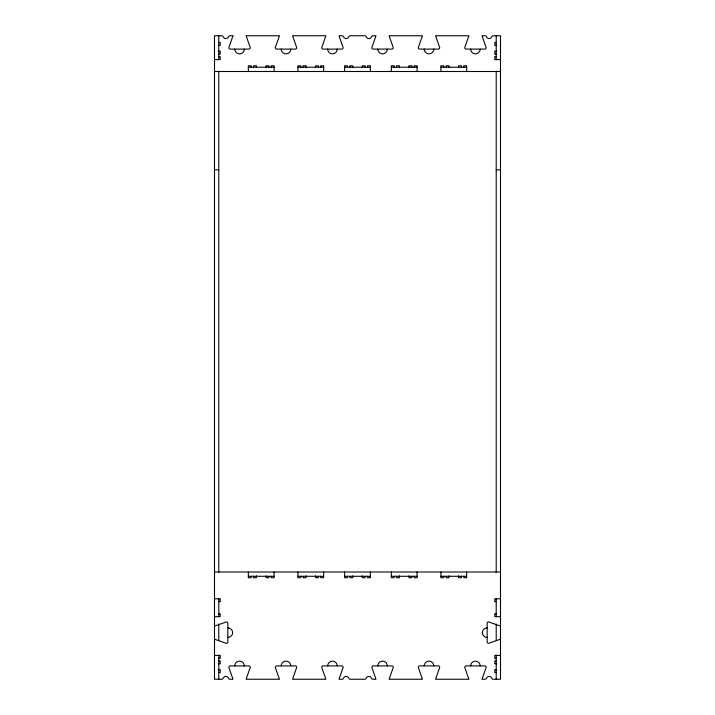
<?xml version="1.0" encoding="UTF-8"?>
<svg xmlns="http://www.w3.org/2000/svg" width="715" height="715" viewBox="0 0 715 715"><rect width="100%" height="100%" fill="white"/><g stroke="black" fill="none" stroke-linecap="round" stroke-linejoin="round"><path stroke-width="1.07" d="M218.79 42.426L220.22 42.426L220.22 45.286L218.316 45.286M496.21 42.426L494.78 42.426L494.78 45.286L496.684 45.286M218.316 51.239L220.22 51.239L220.22 54.099L218.79 54.099M496.684 51.239L494.78 51.239L494.78 54.099L496.21 54.099M218.79 56.726L220.22 56.726L220.22 59.586L214.5 59.586M496.21 56.726L494.78 56.726L494.78 59.586L500.5 59.586M248.346 67.21L274.086 67.21M297.914 67.21L323.654 67.21M344.63 67.21L370.37 67.21M391.346 67.21L417.086 67.21M440.914 67.21L466.654 67.21M214.5 71.5L500.5 71.5M214.5 169.812L218.79 169.812M496.21 169.812L500.5 169.812M214.5 572L500.5 572M248.346 576.29L274.086 576.29M297.914 576.29L323.654 576.29M344.63 576.29L370.37 576.29M391.346 576.29L417.086 576.29M440.914 576.29L466.654 576.29M214.5 598.812L220.22 598.812L220.22 601.673L218.79 601.673M500.5 598.812L494.78 598.812L494.78 601.673L496.21 601.673M218.79 613.827L220.22 613.827L220.22 616.688L214.5 616.688M496.21 613.827L494.78 613.827L494.78 616.688L500.5 616.688M214.5 655.414L220.22 655.414L220.22 658.274L218.79 658.274M500.5 655.414L494.78 655.414L494.78 658.274L496.21 658.274M218.79 660.901L220.22 660.901L220.22 663.761L218.316 663.761M496.21 660.901L494.78 660.901L494.78 663.761L496.684 663.761M218.316 669.714L220.22 669.714L220.22 672.574L218.79 672.574M496.684 669.714L494.78 669.714L494.78 672.574L496.21 672.574M496.21 35.75L496.21 59.765M496.21 71.142L496.21 572.357M496.21 598.812L496.21 616.688M496.21 623.945L496.21 640.452M496.21 655.074L496.21 679.25M466.654 71.5L466.654 65.78L463.794 65.78L463.794 67.21M466.654 572L466.654 577.72L463.794 577.72L463.794 576.29M461.416 67.21L461.416 65.78L458.556 65.78L458.556 67.684M461.416 576.29L461.416 577.72L458.556 577.72L458.556 575.816M449.02 67.684L449.02 65.78L446.16 65.78L446.16 67.21M449.02 575.816L449.02 577.72L446.16 577.72L446.16 576.29M443.774 67.21L443.774 65.78L440.914 65.78L440.914 71.5M443.774 576.29L443.774 577.72L440.914 577.72L440.914 572M417.086 71.5L417.086 65.78L414.226 65.78L414.226 67.21M417.086 572L417.086 577.72L414.226 577.72L414.226 576.29M411.84 67.21L411.84 65.78L408.98 65.78L408.98 67.684M411.84 576.29L411.84 577.72L408.98 577.72L408.98 575.816M399.444 67.684L399.444 65.78L396.584 65.78L396.584 67.21M399.444 575.816L399.444 577.72L396.584 577.72L396.584 576.29M394.206 67.21L394.206 65.78L391.346 65.78L391.346 71.5M394.206 576.29L394.206 577.72L391.346 577.72L391.346 572M370.37 71.5L370.37 65.78L367.51 65.78L367.51 67.21M370.37 572L370.37 577.72L367.51 577.72L367.51 576.29M365.124 67.21L365.124 65.78L362.264 65.78L362.264 67.684M365.124 576.29L365.124 577.72L362.264 577.72L362.264 575.816M352.736 67.684L352.736 65.78L349.876 65.78L349.876 67.21M352.736 575.816L352.736 577.72L349.876 577.72L349.876 576.29M347.49 67.21L347.49 65.78L344.63 65.78L344.63 71.5M347.49 576.29L347.49 577.72L344.63 577.72L344.63 572M323.654 71.5L323.654 65.78L320.794 65.78L320.794 67.21M323.654 572L323.654 577.72L320.794 577.72L320.794 576.29M318.416 67.21L318.416 65.78L315.556 65.78L315.556 67.684M318.416 576.29L318.416 577.72L315.556 577.72L315.556 575.816M306.02 67.684L306.02 65.78L303.16 65.78L303.16 67.21M306.02 575.816L306.02 577.72L303.16 577.72L303.16 576.29M300.774 67.21L300.774 65.78L297.914 65.78L297.914 71.5M300.774 576.29L300.774 577.72L297.914 577.72L297.914 572M274.086 71.5L274.086 65.78L271.226 65.78L271.226 67.21M274.086 572L274.086 577.72L271.226 577.72L271.226 576.29M268.84 67.21L268.84 65.78L265.98 65.78L265.98 67.684M268.84 576.29L268.84 577.72L265.98 577.72L265.98 575.816M256.444 67.684L256.444 65.78L253.584 65.78L253.584 67.21M256.444 575.816L256.444 577.72L253.584 577.72L253.584 576.29M251.206 67.21L251.206 65.78L248.346 65.78L248.346 71.5M251.206 576.29L251.206 577.72L248.346 577.72L248.346 572M218.79 35.75L218.79 59.765M218.79 71.142L218.79 572.357M218.79 598.812L218.79 616.688M218.79 623.945L218.79 640.452M218.79 655.074L218.79 679.25M480.221 49.094A4.764 4.764 0 0 1 475.448 53.866A4.764 4.764 0 0 1 470.685 49.094M433.764 49.094A4.764 4.764 0 0 1 429 53.866A4.764 4.764 0 0 1 424.236 49.094M387.316 49.094A4.764 4.764 0 0 1 382.552 53.866A4.764 4.764 0 0 1 377.779 49.094M337.221 49.094A4.764 4.764 0 0 1 332.448 53.866A4.764 4.764 0 0 1 327.685 49.094M290.764 49.094A4.764 4.764 0 0 1 286 53.866A4.764 4.764 0 0 1 281.236 49.094M244.316 49.094A4.764 4.764 0 0 1 239.552 53.866A4.764 4.764 0 0 1 234.779 49.094M500.5 626.009A1.43 1.43 0 0 1 500.089 625.947L488.586 621.916A1.43 1.43 0 0 0 487.156 623.346L487.156 641.936A1.43 1.43 0 0 0 488.586 643.366L500.089 639.344A1.43 1.43 0 0 1 500.5 639.282M487.156 637.414A4.764 4.764 0 0 1 482.384 632.641A4.764 4.764 0 0 1 487.156 627.877M214.5 639.282A1.43 1.43 0 0 1 214.911 639.344L226.414 643.366A1.43 1.43 0 0 0 227.844 641.936L227.844 623.346A1.43 1.43 0 0 0 226.414 621.916L214.911 625.947A1.43 1.43 0 0 1 214.5 626.009M227.844 627.877A4.764 4.764 0 0 1 232.616 632.641A4.764 4.764 0 0 1 227.844 637.414M234.779 665.906A4.764 4.764 0 0 1 239.552 661.134A4.764 4.764 0 0 1 244.316 665.906M281.236 665.906A4.764 4.764 0 0 1 286 661.134A4.764 4.764 0 0 1 290.764 665.906M327.685 665.906A4.764 4.764 0 0 1 332.448 661.134A4.764 4.764 0 0 1 337.221 665.906M377.779 665.906A4.764 4.764 0 0 1 382.552 661.134A4.764 4.764 0 0 1 387.316 665.906M424.236 665.906A4.764 4.764 0 0 1 429 661.134A4.764 4.764 0 0 1 433.764 665.906M470.685 665.906A4.764 4.764 0 0 1 475.448 661.134A4.764 4.764 0 0 1 480.221 665.906M232.849 36.161L228.827 47.664A1.43 1.43 0 0 0 230.257 49.094L248.847 49.094A1.43 1.43 0 0 0 250.277 47.664L246.246 36.161A1.43 1.43 0 0 1 246.183 35.75L279.359 35.75A1.43 1.43 0 0 1 279.306 36.161L275.275 47.664A1.43 1.43 0 0 0 276.705 49.094L295.295 49.094A1.43 1.43 0 0 0 296.725 47.664L292.694 36.161A1.43 1.43 0 0 1 292.641 35.75L325.817 35.75A1.43 1.43 0 0 1 325.754 36.161L321.723 47.664A1.43 1.43 0 0 0 323.153 49.094L341.743 49.094A1.43 1.43 0 0 0 343.173 47.664L339.151 36.161A1.43 1.43 0 0 1 339.089 35.75L342.101 35.75A1.43 1.43 0 0 1 343.45 36.706A2.86 2.86 0 0 0 348.849 36.706A1.43 1.43 0 0 1 350.198 35.75L364.802 35.75A1.43 1.43 0 0 1 366.151 36.706A2.86 2.86 0 0 0 371.55 36.706A1.43 1.43 0 0 1 372.899 35.75L375.911 35.75A1.43 1.43 0 0 1 375.849 36.161L371.827 47.664A1.43 1.43 0 0 0 373.257 49.094L391.847 49.094A1.43 1.43 0 0 0 393.277 47.664L389.246 36.161A1.43 1.43 0 0 1 389.183 35.75L422.359 35.75A1.43 1.43 0 0 1 422.306 36.161L418.275 47.664A1.43 1.43 0 0 0 419.705 49.094L438.295 49.094A1.43 1.43 0 0 0 439.725 47.664L435.694 36.161A1.43 1.43 0 0 1 435.641 35.75L468.817 35.75A1.43 1.43 0 0 1 468.754 36.161L464.723 47.664A1.43 1.43 0 0 0 466.153 49.094L484.743 49.094A1.43 1.43 0 0 0 486.173 47.664L482.151 36.161A1.43 1.43 0 0 1 482.089 35.75L485.101 35.75A1.43 1.43 0 0 1 486.45 36.706A2.86 2.86 0 0 0 491.849 36.706A1.43 1.43 0 0 1 493.198 35.75L500.5 35.75L500.5 679.25L493.198 679.25A1.43 1.43 0 0 1 491.849 678.294A2.86 2.86 0 0 0 486.45 678.294A1.43 1.43 0 0 1 485.101 679.25L482.089 679.25A1.43 1.43 0 0 1 482.151 678.839L486.173 667.336A1.43 1.43 0 0 0 484.743 665.906L466.153 665.906A1.43 1.43 0 0 0 464.723 667.336L468.754 678.839A1.43 1.43 0 0 1 468.817 679.25L435.641 679.25A1.43 1.43 0 0 1 435.694 678.839L439.725 667.336A1.43 1.43 0 0 0 438.295 665.906L419.705 665.906A1.43 1.43 0 0 0 418.275 667.336L422.306 678.839A1.43 1.43 0 0 1 422.359 679.25L389.183 679.25A1.43 1.43 0 0 1 389.246 678.839L393.277 667.336A1.43 1.43 0 0 0 391.847 665.906L373.257 665.906A1.43 1.43 0 0 0 371.827 667.336L375.849 678.839A1.43 1.43 0 0 1 375.911 679.25L372.899 679.25A1.43 1.43 0 0 1 371.55 678.294A2.86 2.86 0 0 0 366.151 678.294A1.43 1.43 0 0 1 364.802 679.25L350.198 679.25A1.43 1.43 0 0 1 348.849 678.294A2.86 2.86 0 0 0 343.45 678.294A1.43 1.43 0 0 1 342.101 679.25L339.089 679.25A1.43 1.43 0 0 1 339.151 678.839L343.173 667.336A1.43 1.43 0 0 0 341.743 665.906L323.153 665.906A1.43 1.43 0 0 0 321.723 667.336L325.754 678.839A1.43 1.43 0 0 1 325.817 679.25L292.641 679.25A1.43 1.43 0 0 1 292.694 678.839L296.725 667.336A1.43 1.43 0 0 0 295.295 665.906L276.705 665.906A1.43 1.43 0 0 0 275.275 667.336L279.306 678.839A1.43 1.43 0 0 1 279.359 679.25L246.183 679.25A1.43 1.43 0 0 1 246.246 678.839L250.277 667.336A1.43 1.43 0 0 0 248.847 665.906L230.257 665.906A1.43 1.43 0 0 0 228.827 667.336L232.849 678.839A1.43 1.43 0 0 1 232.911 679.25L229.899 679.25A1.43 1.43 0 0 1 228.55 678.294A2.86 2.86 0 0 0 223.152 678.294A1.43 1.43 0 0 1 221.802 679.25L214.5 679.25L214.5 35.75L221.802 35.75A1.43 1.43 0 0 1 223.152 36.706A2.86 2.86 0 0 0 228.55 36.706A1.43 1.43 0 0 1 229.899 35.75L232.911 35.75A1.43 1.43 0 0 1 232.849 36.161"/></g></svg>
